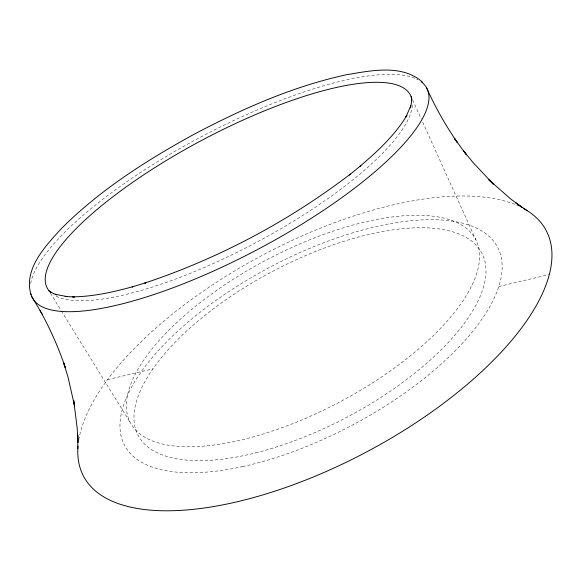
<?xml version="1.0" encoding="UTF-8"?>
<svg xmlns="http://www.w3.org/2000/svg" width="581" height="581" viewBox="0 0 581 581"><rect width="100%" height="100%" fill="white"/><g stroke="black" fill="none" stroke-linecap="round" stroke-linejoin="round"><path stroke-width="0.44" stroke-dasharray="2.9 2.18" d="M107.565 379.64L152.897 368.855M498.759 286.535L549.314 274.501M50.394 293.151L60.882 310.145M61.354 310.915L130.449 422.924M412.648 100.005L421.21 118.938M422.699 122.228L475.933 239.953A195.477 79.902 -28 0 1 247.491 438.43A195.477 79.902 -28 0 1 185.492 314.67A195.477 79.902 -28 0 1 475.933 239.953M78.791 439.839A261.922 111.305 -28 0 1 262.031 255.415A261.922 111.305 -28 0 1 517.94 205.747M30.662 283.535A223.322 62.995 -28 0 1 202.9 135.896A223.322 62.995 -28 0 1 417.87 79.684M412.343 105.008A205.645 57.868 -28 0 1 254.601 243.33A205.645 57.868 -28 0 1 53.597 294.792M242.466 466.63A211.186 89.06 -28 0 0 499.813 252.307A211.186 89.06 -28 0 0 190.873 319.717A211.186 89.06 -28 0 0 242.466 466.63M255.589 452.897A194.519 81.848 -28 0 0 482.128 253.657A194.519 81.848 -28 0 0 192.217 326.043A194.519 81.848 -28 0 0 255.589 452.897"/><path stroke-width="0.87" d="M56.706 294.814L55.297 294.327L67.294 296.6L65.108 296.499L74.593 296.927L72.458 296.833C93.229 296.688 113.644 292.011 133.557 286.477L132.076 286.927L146.172 282.649L144.836 283.056C218.681 258.436 288.481 221.361 350.343 174.118L349.268 174.99L360.779 165.687L359.595 166.645C377.309 151.525 394.906 135.431 406.954 115.256L405.814 117.108L410.869 105.793L410.28 107.95L411.435 102.96L411.718 98.429L411.733 99.917M56.626 294.734L52.733 293.165L48.92 290.805M527.279 210.714L515.884 202.994L521.883 207.33L510.517 198.775L488.897 179.841L493.313 184.126L472.934 162.411L463.442 150.704L466.507 154.924L454.451 138.445L457.37 142.476C445.387 125.147 435.046 106.715 426.403 87.506M422.721 82.32C401.95 63.75 371.063 70.686 346.174 74.789C292.265 86.591 241.34 109.177 192.79 134.981C145.432 161.046 99.155 190.575 60.867 229.103C45.049 246.598 23.443 269.054 30.967 294.727M31.861 296.717L42.246 314.263M40.016 310.494C50.14 328.708 58.637 347.808 65.268 367.555L63.598 362.617L67.984 376.996L74.571 405.974L73.743 400.745M73.743 400.759L77.2 428.306L77.934 442.468L77.81 435.038L77.832 448.75M411.174 96.577L411.631 99.845M421.247 81.834A223.322 62.995 -28 0 1 264.827 245.61A223.322 62.995 -28 0 1 30.786 293.528M50.881 292.708A205.645 57.868 -28 0 1 197.489 142.643A205.645 57.868 -28 0 1 411.588 97.935M523.437 208.456A261.922 111.305 -28 0 1 367.867 451.263A261.922 111.305 -28 0 1 78.007 446.085"/></g></svg>
